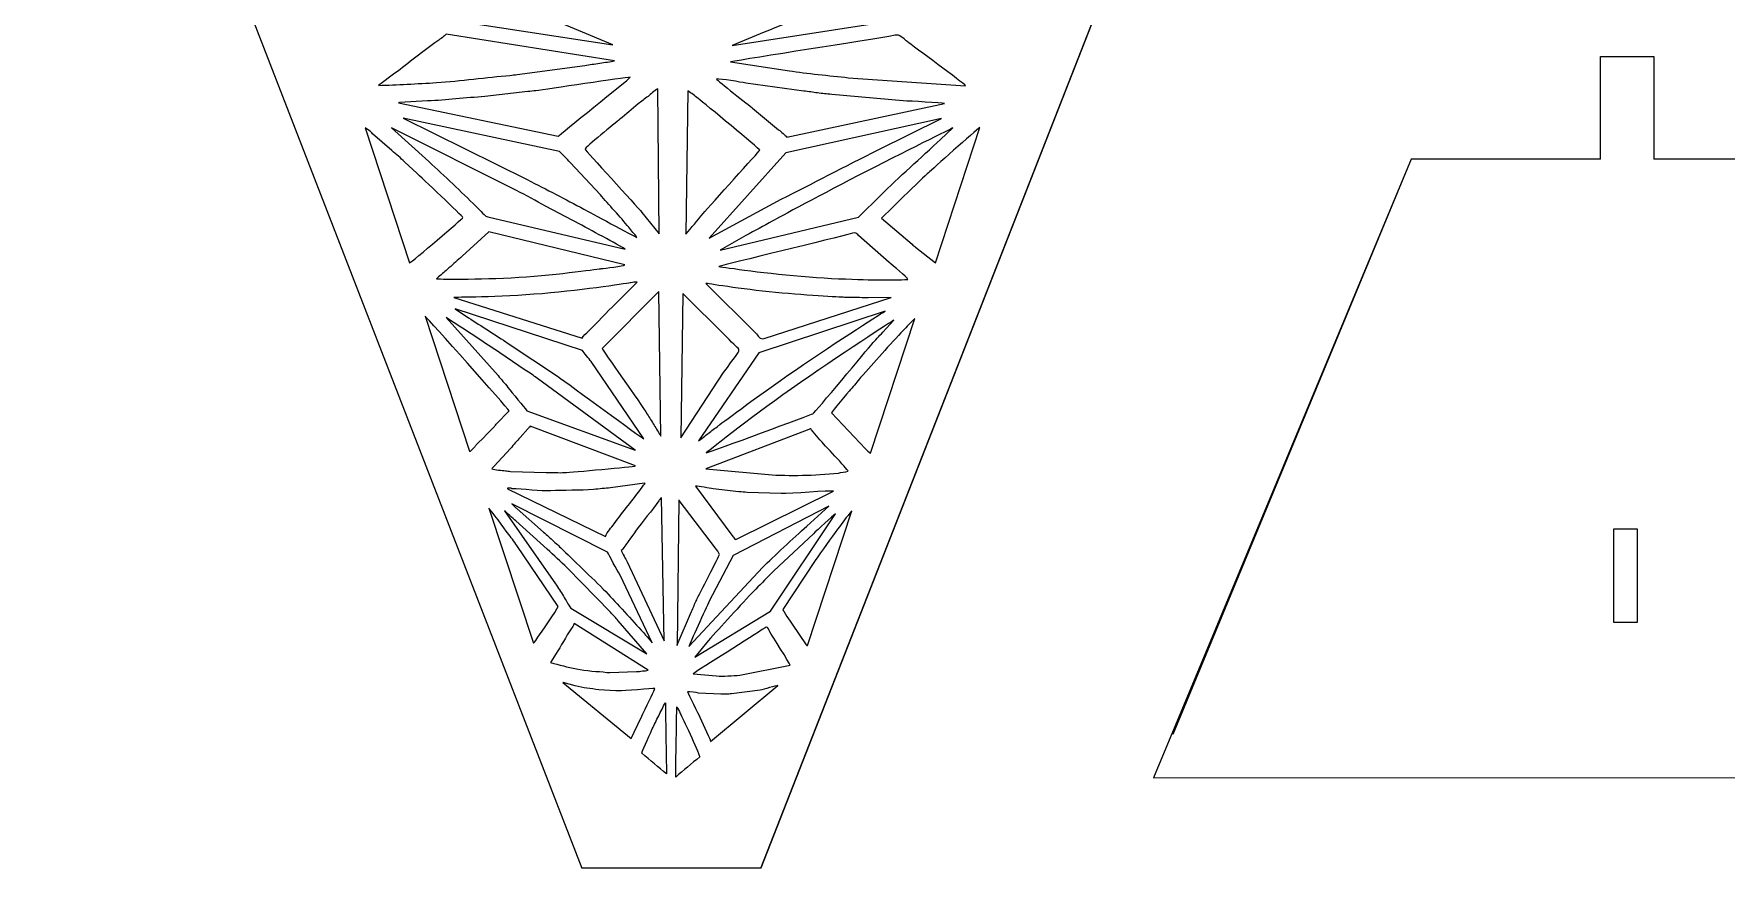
# Model space of a CAD drawing. Header units: inches. Extents: x -60.4 to -14.9, y -20.3 to 14.1.
# Drawn here: x -45.97 to -38.04, y -19.29 to -15.38 of the extents above; entities that cross this region are included whole.
import ezdxf

# ---------------------------------------------------------------- set-up
doc = ezdxf.new("R2010")
doc.units = ezdxf.units.IN
doc.header["$MEASUREMENT"] = 0
doc.layers.add('Master Desktop', color=7, linetype='Continuous', plot=False)

msp = doc.modelspace()

# ---------------------------------------------------------------- linework, layer by layer
at = {"layer": 'Master Desktop', "lineweight": 9}
for points in [[(-39.4606, -11.3815), (-39.4606, -11.3815), (-42.5619, -19.2912), (-42.5619, -19.2912)], [(-45.969, -12.6668), (-45.969, -12.6668), (-43.4008, -19.2912), (-43.4008, -19.2912)], [(-42.5619, -19.2912), (-42.5619, -19.2912), (-39.969, -12.6782), (-39.969, -12.6782)], [(-38.6255, -15.9694), (-38.6255, -15.9694), (-38.6255, -15.7594), (-38.6255, -15.7594)], [(-39.5135, -15.9693), (-39.5135, -15.9693), (-40.7214, -18.8679), (-40.7214, -18.8679)], [(-37.3921, -15.9694), (-37.3921, -15.9694), (-38.3755, -15.9694), (-38.3755, -15.9694)], [(-40.7214, -18.8679), (-40.7214, -18.8679), (-32.3012, -18.8627), (-32.3012, -18.8627)], [(-42.5619, -19.2912), (-42.5619, -19.2912), (-43.4008, -19.2912), (-43.4008, -19.2912)]]:
    msp.add_open_spline(points, degree=3, dxfattribs=at)
at = {"layer": 'Master Desktop', "color": 5, "lineweight": 9}
for points, knots in [([(-44.5635, -14.9144), (-44.5481, -14.9187), (-44.4935, -14.9411), (-44.473, -14.9483), (-44.473, -14.9483), (-44.473, -14.9483), (-44.2125, -15.0484), (-44.2125, -15.0484), (-44.2125, -15.0484), (-44.1562, -15.0714), (-44.0964, -15.093), (-44.0401, -15.1146), (-44.0401, -15.1146), (-44.0401, -15.1146), (-43.6339, -15.2774), (-43.6339, -15.2774), (-43.6339, -15.2774), (-43.6077, -15.2867), (-43.5833, -15.2961), (-43.5577, -15.3076), (-43.5577, -15.3076), (-43.5577, -15.3076), (-43.2556, -15.4329), (-43.2556, -15.4329), (-43.2556, -15.4329), (-43.2556, -15.4329), (-44.052, -15.3112), (-44.052, -15.3112), (-44.052, -15.3112), (-44.0611, -15.3018), (-44.0714, -15.2961), (-44.0839, -15.286), (-44.0839, -15.286), (-44.0924, -15.2781), (-44.1027, -15.268), (-44.1135, -15.2608), (-44.1135, -15.2608), (-44.1345, -15.2428), (-44.155, -15.2284), (-44.1755, -15.2104), (-44.1755, -15.2104), (-44.1755, -15.2104), (-44.5635, -14.9144), (-44.5635, -14.9144)], [0, 0, 0, 0, 0.083333, 0.083333, 0.083333, 0.083333, 0.166667, 0.166667, 0.166667, 0.166667, 0.25, 0.25, 0.25, 0.25, 0.333333, 0.333333, 0.333333, 0.333333, 0.416667, 0.416667, 0.416667, 0.416667, 0.5, 0.5, 0.5, 0.5, 0.583333, 0.583333, 0.583333, 0.583333, 0.666667, 0.666667, 0.666667, 0.666667, 0.75, 0.75, 0.75, 0.75, 0.833333, 0.833333, 0.833333, 0.833333, 1, 1, 1, 1]), ([(-41.8976, -15.3134), (-41.8976, -15.3134), (-42.6952, -15.4372), (-42.6952, -15.4372), (-42.6952, -15.4372), (-42.6952, -15.4372), (-42.5461, -15.3746), (-42.5461, -15.3746), (-42.5461, -15.3746), (-42.4175, -15.3249), (-42.2253, -15.2435), (-42.0779, -15.1852), (-42.0779, -15.1852), (-42.0221, -15.1636), (-41.967, -15.1413), (-41.9095, -15.1189), (-41.9095, -15.1189), (-41.9095, -15.1189), (-41.5704, -14.9857), (-41.5704, -14.9857), (-41.5704, -14.9857), (-41.5386, -14.9735), (-41.4128, -14.9238), (-41.3895, -14.9173), (-41.3895, -14.9173), (-41.3895, -14.9173), (-41.8976, -15.3134), (-41.8976, -15.3134)], [0, 0, 0, 0, 0.125, 0.125, 0.125, 0.125, 0.25, 0.25, 0.25, 0.25, 0.375, 0.375, 0.375, 0.375, 0.5, 0.5, 0.5, 0.5, 0.625, 0.625, 0.625, 0.625, 0.75, 0.75, 0.75, 0.75, 1, 1, 1, 1]), ([(-43.2476, -15.5085), (-43.2664, -15.5128), (-43.2925, -15.5157), (-43.3164, -15.5193), (-43.3164, -15.5193), (-43.342, -15.5236), (-43.3625, -15.5258), (-43.387, -15.5301), (-43.387, -15.5301), (-43.387, -15.5301), (-43.7039, -15.5719), (-43.7039, -15.5719), (-43.7039, -15.5719), (-43.7147, -15.5741), (-43.7255, -15.5755), (-43.7374, -15.5769), (-43.7374, -15.5769), (-43.8421, -15.5856), (-43.9724, -15.6021), (-44.0811, -15.6108), (-44.0811, -15.6108), (-44.1709, -15.6151), (-44.2682, -15.6216), (-44.353, -15.6237), (-44.353, -15.6237), (-44.353, -15.6237), (-44.2768, -15.5669), (-44.2768, -15.5669), (-44.2768, -15.5669), (-44.2125, -15.52), (-44.1442, -15.4624), (-44.0759, -15.4149), (-44.0759, -15.4149), (-44.0629, -15.4055), (-44.0441, -15.3933), (-44.0367, -15.3832), (-44.0367, -15.3832), (-44.0367, -15.3832), (-43.2476, -15.5085), (-43.2476, -15.5085)], [0, 0, 0, 0, 0.090909, 0.090909, 0.090909, 0.090909, 0.181818, 0.181818, 0.181818, 0.181818, 0.272727, 0.272727, 0.272727, 0.272727, 0.363636, 0.363636, 0.363636, 0.363636, 0.454545, 0.454545, 0.454545, 0.454545, 0.545455, 0.545455, 0.545455, 0.545455, 0.636364, 0.636364, 0.636364, 0.636364, 0.727273, 0.727273, 0.727273, 0.727273, 0.818182, 0.818182, 0.818182, 0.818182, 1, 1, 1, 1]), ([(-41.9215, -15.3875), (-41.9078, -15.3883), (-41.8828, -15.4113), (-41.8759, -15.4178), (-41.8759, -15.4178), (-41.8469, -15.4408), (-41.6114, -15.6115), (-41.6012, -15.6259), (-41.6012, -15.6259), (-41.6012, -15.6259), (-42.1513, -15.5877), (-42.1513, -15.5877), (-42.1513, -15.5877), (-42.2378, -15.5777), (-42.3487, -15.5676), (-42.4272, -15.5553), (-42.4272, -15.5553), (-42.4272, -15.5553), (-42.7037, -15.5136), (-42.7037, -15.5136), (-42.7037, -15.5136), (-42.6195, -15.4977), (-42.0654, -15.4127), (-41.9311, -15.389), (-41.9311, -15.389), (-41.9311, -15.389), (-41.9215, -15.3875), (-41.9215, -15.3875)], [0, 0, 0, 0, 0.125, 0.125, 0.125, 0.125, 0.25, 0.25, 0.25, 0.25, 0.375, 0.375, 0.375, 0.375, 0.5, 0.5, 0.5, 0.5, 0.625, 0.625, 0.625, 0.625, 0.75, 0.75, 0.75, 0.75, 1, 1, 1, 1]), ([(-44.2591, -15.7058), (-44.2586, -15.7051), (-44.258, -15.7051), (-44.2569, -15.7051), (-44.2569, -15.7051), (-44.2563, -15.7044), (-44.2551, -15.7044), (-44.2546, -15.7044), (-44.2546, -15.7044), (-44.2546, -15.7044), (-44.1243, -15.6965), (-44.1243, -15.6965), (-44.1243, -15.6965), (-44.0782, -15.6943), (-44.0344, -15.6921), (-43.9912, -15.6871), (-43.9912, -15.6871), (-43.9457, -15.6821), (-43.8996, -15.6799), (-43.8546, -15.6756), (-43.8546, -15.6756), (-43.8546, -15.6756), (-43.6527, -15.6525), (-43.6527, -15.6525), (-43.6527, -15.6525), (-43.6407, -15.6511), (-43.6282, -15.6497), (-43.6163, -15.6489), (-43.6163, -15.6489), (-43.5662, -15.6425), (-43.1987, -15.587), (-43.1731, -15.5856), (-43.1731, -15.5856), (-43.1805, -15.5957), (-43.5076, -15.8556), (-43.511, -15.8621), (-43.511, -15.8621), (-43.511, -15.8621), (-44.2591, -15.7058), (-44.2591, -15.7058)], [0, 0, 0, 0, 0.090909, 0.090909, 0.090909, 0.090909, 0.181818, 0.181818, 0.181818, 0.181818, 0.272727, 0.272727, 0.272727, 0.272727, 0.363636, 0.363636, 0.363636, 0.363636, 0.454545, 0.454545, 0.454545, 0.454545, 0.545455, 0.545455, 0.545455, 0.545455, 0.636364, 0.636364, 0.636364, 0.636364, 0.727273, 0.727273, 0.727273, 0.727273, 0.818182, 0.818182, 0.818182, 0.818182, 1, 1, 1, 1]), ([(-42.7697, -15.5928), (-42.7458, -15.5935), (-42.6576, -15.6079), (-42.632, -15.6129), (-42.632, -15.6129), (-42.632, -15.6129), (-42.3595, -15.6504), (-42.3595, -15.6504), (-42.3595, -15.6504), (-42.3379, -15.6525), (-42.3168, -15.6561), (-42.2952, -15.659), (-42.2952, -15.659), (-42.2736, -15.6619), (-42.2531, -15.6633), (-42.2292, -15.6655), (-42.2292, -15.6655), (-42.2292, -15.6655), (-41.8941, -15.6958), (-41.8941, -15.6958), (-41.8941, -15.6958), (-41.8623, -15.6979), (-41.7144, -15.7044), (-41.7001, -15.7087), (-41.7001, -15.7087), (-41.7001, -15.7087), (-42.4397, -15.8657), (-42.4397, -15.8657), (-42.4397, -15.8657), (-42.4477, -15.8563), (-42.4653, -15.8412), (-42.4779, -15.8311), (-42.4779, -15.8311), (-42.4779, -15.8311), (-42.5996, -15.731), (-42.5996, -15.731), (-42.5996, -15.731), (-42.6155, -15.7166), (-42.7646, -15.6029), (-42.7697, -15.5928)], [0, 0, 0, 0, 0.090909, 0.090909, 0.090909, 0.090909, 0.181818, 0.181818, 0.181818, 0.181818, 0.272727, 0.272727, 0.272727, 0.272727, 0.363636, 0.363636, 0.363636, 0.363636, 0.454545, 0.454545, 0.454545, 0.454545, 0.545455, 0.545455, 0.545455, 0.545455, 0.636364, 0.636364, 0.636364, 0.636364, 0.727273, 0.727273, 0.727273, 0.727273, 0.818182, 0.818182, 0.818182, 0.818182, 1, 1, 1, 1]), ([(-43.1184, -16.2186), (-43.1452, -16.1869), (-43.3853, -15.9276), (-43.3853, -15.9211), (-43.3853, -15.9211), (-43.3858, -15.9154), (-43.2419, -15.7994), (-43.222, -15.7822), (-43.222, -15.7822), (-43.1935, -15.7584), (-43.1657, -15.7354), (-43.1361, -15.7102), (-43.1361, -15.7102), (-43.1202, -15.6986), (-43.1071, -15.6871), (-43.09, -15.6749), (-43.09, -15.6749), (-43.0775, -15.6655), (-43.061, -15.6468), (-43.0445, -15.6403), (-43.0445, -15.6403), (-43.0445, -15.6403), (-43.0371, -16.3187), (-43.0371, -16.3187), (-43.0371, -16.3187), (-43.0371, -16.3187), (-43.1184, -16.2186), (-43.1184, -16.2186)], [0, 0, 0, 0, 0.125, 0.125, 0.125, 0.125, 0.25, 0.25, 0.25, 0.25, 0.375, 0.375, 0.375, 0.375, 0.5, 0.5, 0.5, 0.5, 0.625, 0.625, 0.625, 0.625, 0.75, 0.75, 0.75, 0.75, 1, 1, 1, 1]), ([(-42.9028, -15.6497), (-42.8863, -15.6597), (-42.871, -15.6727), (-42.855, -15.6849), (-42.855, -15.6849), (-42.8277, -15.7073), (-42.566, -15.9204), (-42.5666, -15.9269), (-42.5666, -15.9269), (-42.5677, -15.9327), (-42.797, -16.1826), (-42.8323, -16.2243), (-42.8323, -16.2243), (-42.8585, -16.2574), (-42.8863, -16.2899), (-42.9136, -16.3208), (-42.9136, -16.3208), (-42.9136, -16.3208), (-42.9028, -15.6497), (-42.9028, -15.6497)], [0, 0, 0, 0, 0.166667, 0.166667, 0.166667, 0.166667, 0.333333, 0.333333, 0.333333, 0.333333, 0.5, 0.5, 0.5, 0.5, 0.666667, 0.666667, 0.666667, 0.666667, 1, 1, 1, 1]), ([(-43.5053, -15.9341), (-43.4877, -15.9492), (-43.4712, -15.9672), (-43.4547, -15.9845), (-43.4547, -15.9845), (-43.4547, -15.9845), (-43.3136, -16.1357), (-43.3136, -16.1357), (-43.3136, -16.1357), (-43.2755, -16.1818), (-43.2186, -16.2409), (-43.1799, -16.2884), (-43.1799, -16.2884), (-43.1685, -16.3043), (-43.1526, -16.3208), (-43.1418, -16.3359), (-43.1418, -16.3359), (-43.1588, -16.3295), (-43.3676, -16.2157), (-43.391, -16.2034), (-43.391, -16.2034), (-43.4774, -16.1573), (-43.5633, -16.112), (-43.6572, -16.0652), (-43.6572, -16.0652), (-43.6572, -16.0652), (-44.2386, -15.7764), (-44.2386, -15.7764), (-44.2386, -15.7764), (-44.2386, -15.7764), (-43.5053, -15.9341), (-43.5053, -15.9341)], [0, 0, 0, 0, 0.111111, 0.111111, 0.111111, 0.111111, 0.222222, 0.222222, 0.222222, 0.222222, 0.333333, 0.333333, 0.333333, 0.333333, 0.444444, 0.444444, 0.444444, 0.444444, 0.555556, 0.555556, 0.555556, 0.555556, 0.666667, 0.666667, 0.666667, 0.666667, 0.777778, 0.777778, 0.777778, 0.777778, 1, 1, 1, 1]), ([(-41.7138, -15.7793), (-41.7138, -15.7793), (-42.0108, -15.9262), (-42.0108, -15.9262), (-42.0108, -15.9262), (-42.1632, -16.0004), (-42.3265, -16.0875), (-42.4653, -16.1573), (-42.4653, -16.1573), (-42.4653, -16.1573), (-42.8038, -16.3388), (-42.8038, -16.3388), (-42.8038, -16.3388), (-42.8038, -16.3388), (-42.4437, -15.9399), (-42.4437, -15.9399), (-42.4437, -15.9399), (-42.4437, -15.9399), (-41.7138, -15.7793), (-41.7138, -15.7793)], [0, 0, 0, 0, 0.166667, 0.166667, 0.166667, 0.166667, 0.333333, 0.333333, 0.333333, 0.333333, 0.5, 0.5, 0.5, 0.5, 0.666667, 0.666667, 0.666667, 0.666667, 1, 1, 1, 1]), ([(-44.3951, -15.8369), (-44.3894, -15.8419), (-44.386, -15.8448), (-44.3809, -15.8499), (-44.3809, -15.8499), (-44.3809, -15.8499), (-44.2904, -15.9291), (-44.2904, -15.9291), (-44.2904, -15.9291), (-44.2694, -15.9471), (-44.2506, -15.9636), (-44.2295, -15.9831), (-44.2295, -15.9831), (-44.2295, -15.9831), (-44.1744, -16.0349), (-44.1744, -16.0349), (-44.1744, -16.0349), (-44.1601, -16.0472), (-43.957, -16.2387), (-43.9576, -16.243), (-43.9576, -16.243), (-43.957, -16.2445), (-44.196, -16.4519), (-44.2079, -16.4548), (-44.2079, -16.4548), (-44.2079, -16.4548), (-44.4156, -15.8218), (-44.4156, -15.8218), (-44.4156, -15.8218), (-44.4156, -15.8218), (-44.3951, -15.8369), (-44.3951, -15.8369)], [0, 0, 0, 0, 0.111111, 0.111111, 0.111111, 0.111111, 0.222222, 0.222222, 0.222222, 0.222222, 0.333333, 0.333333, 0.333333, 0.333333, 0.444444, 0.444444, 0.444444, 0.444444, 0.555556, 0.555556, 0.555556, 0.555556, 0.666667, 0.666667, 0.666667, 0.666667, 0.777778, 0.777778, 0.777778, 0.777778, 1, 1, 1, 1]), ([(-43.7067, -16.1163), (-43.6606, -16.1393), (-43.6157, -16.1645), (-43.5702, -16.189), (-43.5702, -16.189), (-43.5702, -16.189), (-43.4422, -16.256), (-43.4422, -16.256), (-43.4422, -16.256), (-43.3762, -16.2942), (-43.2607, -16.3518), (-43.1975, -16.3914), (-43.1975, -16.3914), (-43.1975, -16.3914), (-43.8404, -16.2402), (-43.8404, -16.2402), (-43.8404, -16.2402), (-43.8535, -16.2358), (-43.8637, -16.2236), (-43.8717, -16.215), (-43.8717, -16.215), (-43.8819, -16.2056), (-43.8876, -16.1991), (-43.8973, -16.1898), (-43.8973, -16.1898), (-43.965, -16.1213), (-44.0446, -16.0493), (-44.1175, -15.9809), (-44.1175, -15.9809), (-44.1175, -15.9809), (-44.2921, -15.8225), (-44.2921, -15.8225), (-44.2921, -15.8225), (-44.2921, -15.8225), (-43.7067, -16.1163), (-43.7067, -16.1163)], [0, 0, 0, 0, 0.1, 0.1, 0.1, 0.1, 0.2, 0.2, 0.2, 0.2, 0.3, 0.3, 0.3, 0.3, 0.4, 0.4, 0.4, 0.4, 0.5, 0.5, 0.5, 0.5, 0.6, 0.6, 0.6, 0.6, 0.7, 0.7, 0.7, 0.7, 0.8, 0.8, 0.8, 0.8, 1, 1, 1, 1]), ([(-42.632, -16.3273), (-42.5899, -16.305), (-42.5484, -16.2819), (-42.5074, -16.2596), (-42.5074, -16.2596), (-42.5074, -16.2596), (-42.312, -16.1533), (-42.1052, -16.0464), (-42.1052, -16.0464), (-41.8898, -15.9351), (-41.662, -15.8232), (-41.662, -15.8232), (-41.662, -15.8232), (-41.662, -15.8232), (-41.7184, -15.8765), (-41.7184, -15.8765), (-41.7184, -15.8765), (-41.8094, -15.9608), (-41.9169, -16.0573), (-41.9988, -16.1372), (-41.9988, -16.1372), (-41.9988, -16.1372), (-42.1041, -16.2409), (-42.1041, -16.2409), (-42.1041, -16.2409), (-42.1041, -16.2409), (-42.7521, -16.3957), (-42.7521, -16.3957), (-42.7521, -16.3957), (-42.7521, -16.3957), (-42.632, -16.3273), (-42.632, -16.3273)], [0, 0, 0, 0, 0.111111, 0.111111, 0.111111, 0.111111, 0.222222, 0.222222, 0.222222, 0.222222, 0.333333, 0.333333, 0.333333, 0.333333, 0.444444, 0.444444, 0.444444, 0.444444, 0.555556, 0.555556, 0.555556, 0.555556, 0.666667, 0.666667, 0.666667, 0.666667, 0.777778, 0.777778, 0.777778, 0.777778, 1, 1, 1, 1]), ([(-41.8355, -16.382), (-41.8418, -16.3755), (-41.8469, -16.3734), (-41.852, -16.3683), (-41.852, -16.3683), (-41.852, -16.3683), (-41.9954, -16.2459), (-41.9954, -16.2459), (-41.9954, -16.2459), (-41.9948, -16.243), (-41.7946, -16.05), (-41.7752, -16.0328), (-41.7752, -16.0328), (-41.761, -16.0205), (-41.5556, -15.834), (-41.5346, -15.8211), (-41.5346, -15.8211), (-41.5346, -15.8211), (-41.7428, -16.4548), (-41.7428, -16.4548), (-41.7428, -16.4548), (-41.7428, -16.4548), (-41.8355, -16.382), (-41.8355, -16.382)], [0, 0, 0, 0, 0.142857, 0.142857, 0.142857, 0.142857, 0.285714, 0.285714, 0.285714, 0.285714, 0.428571, 0.428571, 0.428571, 0.428571, 0.571429, 0.571429, 0.571429, 0.571429, 0.714286, 0.714286, 0.714286, 0.714286, 1, 1, 1, 1]), ([(-43.1981, -16.4648), (-43.2066, -16.4692), (-43.2914, -16.4807), (-43.3102, -16.4821), (-43.3102, -16.4821), (-43.3102, -16.4821), (-43.5036, -16.5102), (-43.6959, -16.5224), (-43.6959, -16.5224), (-43.8876, -16.5347), (-44.0816, -16.5304), (-44.0816, -16.5304), (-44.0816, -16.5304), (-44.0725, -16.5181), (-44.0492, -16.503), (-44.0367, -16.4915), (-44.0367, -16.4915), (-44.0321, -16.4864), (-44.0293, -16.4828), (-44.023, -16.4785), (-44.023, -16.4785), (-44.0111, -16.4692), (-44.0025, -16.4605), (-43.9929, -16.4512), (-43.9929, -16.4512), (-43.9826, -16.4418), (-43.9713, -16.4339), (-43.9616, -16.4245), (-43.9616, -16.4245), (-43.9616, -16.4245), (-43.8359, -16.3093), (-43.8359, -16.3093), (-43.8359, -16.3093), (-43.8359, -16.3093), (-43.1981, -16.4648), (-43.1981, -16.4648)], [0, 0, 0, 0, 0.1, 0.1, 0.1, 0.1, 0.2, 0.2, 0.2, 0.2, 0.3, 0.3, 0.3, 0.3, 0.4, 0.4, 0.4, 0.4, 0.5, 0.5, 0.5, 0.5, 0.6, 0.6, 0.6, 0.6, 0.7, 0.7, 0.7, 0.7, 0.8, 0.8, 0.8, 0.8, 1, 1, 1, 1]), ([(-42.1234, -16.3143), (-42.1109, -16.3143), (-42.1081, -16.3215), (-42.1035, -16.3266), (-42.1035, -16.3266), (-42.1035, -16.3266), (-41.9596, -16.4533), (-41.9596, -16.4533), (-41.9596, -16.4533), (-41.9448, -16.4677), (-41.8742, -16.5224), (-41.872, -16.5325), (-41.872, -16.5325), (-41.9124, -16.5354), (-41.9465, -16.5347), (-41.9863, -16.5354), (-41.9863, -16.5354), (-41.9863, -16.5354), (-42.1791, -16.5343), (-42.3715, -16.5181), (-42.3715, -16.5181), (-42.5643, -16.5019), (-42.7583, -16.472), (-42.7583, -16.472), (-42.7583, -16.472), (-42.7168, -16.4598), (-42.2218, -16.3417), (-42.1314, -16.3158), (-42.1314, -16.3158), (-42.1314, -16.3158), (-42.1234, -16.3143), (-42.1234, -16.3143)], [0, 0, 0, 0, 0.111111, 0.111111, 0.111111, 0.111111, 0.222222, 0.222222, 0.222222, 0.222222, 0.333333, 0.333333, 0.333333, 0.333333, 0.444444, 0.444444, 0.444444, 0.444444, 0.555556, 0.555556, 0.555556, 0.555556, 0.666667, 0.666667, 0.666667, 0.666667, 0.777778, 0.777778, 0.777778, 0.777778, 1, 1, 1, 1]), ([(-43.3693, -16.7752), (-43.3784, -16.7839), (-43.3944, -16.7975), (-43.3984, -16.8076), (-43.3984, -16.8076), (-43.3984, -16.8076), (-43.9997, -16.6168), (-43.9997, -16.6168), (-43.9997, -16.6168), (-43.9997, -16.6168), (-43.792, -16.6168), (-43.5861, -16.5995), (-43.5861, -16.5995), (-43.3796, -16.5822), (-43.1708, -16.5484), (-43.1708, -16.5484), (-43.1708, -16.5484), (-43.1651, -16.5484), (-43.1611, -16.5469), (-43.1571, -16.5462), (-43.1571, -16.5462), (-43.1571, -16.5462), (-43.1406, -16.5455), (-43.1406, -16.5455), (-43.1406, -16.5455), (-43.1406, -16.5455), (-43.2425, -16.6477), (-43.2425, -16.6477), (-43.2425, -16.6477), (-43.2834, -16.6838), (-43.3284, -16.737), (-43.3693, -16.7752)], [0, 0, 0, 0, 0.111111, 0.111111, 0.111111, 0.111111, 0.222222, 0.222222, 0.222222, 0.222222, 0.333333, 0.333333, 0.333333, 0.333333, 0.444444, 0.444444, 0.444444, 0.444444, 0.555556, 0.555556, 0.555556, 0.555556, 0.666667, 0.666667, 0.666667, 0.666667, 0.777778, 0.777778, 0.777778, 0.777778, 1, 1, 1, 1]), ([(-42.1678, -16.6168), (-42.1308, -16.6175), (-42.0955, -16.6182), (-42.0574, -16.6189), (-42.0574, -16.6189), (-42.0574, -16.6189), (-41.9505, -16.6182), (-41.9505, -16.6182), (-41.9505, -16.6182), (-41.9505, -16.6182), (-42.545, -16.8091), (-42.545, -16.8091), (-42.545, -16.8091), (-42.566, -16.8163), (-42.574, -16.7968), (-42.5859, -16.7831), (-42.5859, -16.7831), (-42.5859, -16.7831), (-42.8192, -16.5513), (-42.8192, -16.5513), (-42.8192, -16.5513), (-42.8192, -16.5513), (-42.6547, -16.5779), (-42.4921, -16.5937), (-42.4921, -16.5937), (-42.3299, -16.6096), (-42.1678, -16.6168), (-42.1678, -16.6168)], [0, 0, 0, 0, 0.125, 0.125, 0.125, 0.125, 0.25, 0.25, 0.25, 0.25, 0.375, 0.375, 0.375, 0.375, 0.5, 0.5, 0.5, 0.5, 0.625, 0.625, 0.625, 0.625, 0.75, 0.75, 0.75, 0.75, 1, 1, 1, 1]), ([(-43.0297, -17.267), (-43.0399, -17.2541), (-43.0513, -17.2303), (-43.0616, -17.2152), (-43.0616, -17.2152), (-43.0724, -17.1986), (-43.0837, -17.1799), (-43.094, -17.1634), (-43.094, -17.1634), (-43.1213, -17.1194), (-43.3051, -16.8609), (-43.3056, -16.8559), (-43.3056, -16.8559), (-43.3056, -16.8559), (-43.0399, -16.5887), (-43.0399, -16.5887), (-43.0399, -16.5887), (-43.0399, -16.5887), (-43.0297, -17.267), (-43.0297, -17.267)], [0, 0, 0, 0, 0.166667, 0.166667, 0.166667, 0.166667, 0.333333, 0.333333, 0.333333, 0.333333, 0.5, 0.5, 0.5, 0.5, 0.666667, 0.666667, 0.666667, 0.666667, 1, 1, 1, 1]), ([(-42.7231, -16.7997), (-42.6502, -16.8904), (-42.6337, -16.8242), (-42.7361, -16.9696), (-42.7361, -16.9696), (-42.7361, -16.9696), (-42.937, -17.2757), (-42.937, -17.2757), (-42.937, -17.2757), (-42.937, -17.2757), (-42.9262, -16.5988), (-42.9262, -16.5988), (-42.9262, -16.5988), (-42.9262, -16.5988), (-42.7231, -16.7997), (-42.7231, -16.7997)], [0, 0, 0, 0, 0.2, 0.2, 0.2, 0.2, 0.4, 0.4, 0.4, 0.4, 0.6, 0.6, 0.6, 0.6, 1, 1, 1, 1]), ([(-44.1345, -16.7054), (-44.1192, -16.7183), (-43.7545, -17.1295), (-43.7403, -17.1489), (-43.7403, -17.1489), (-43.7403, -17.1489), (-43.8023, -17.2116), (-43.8023, -17.2116), (-43.8023, -17.2116), (-43.8068, -17.2166), (-43.808, -17.2195), (-43.8125, -17.2246), (-43.8125, -17.2246), (-43.8125, -17.2246), (-43.8478, -17.2598), (-43.8478, -17.2598), (-43.8478, -17.2598), (-43.8518, -17.2642), (-43.8546, -17.267), (-43.8586, -17.2721), (-43.8586, -17.2721), (-43.8586, -17.2721), (-43.8922, -17.3052), (-43.8922, -17.3052), (-43.8922, -17.3052), (-43.8962, -17.3088), (-43.8984, -17.3131), (-43.9024, -17.3175), (-43.9024, -17.3175), (-43.9024, -17.3175), (-43.9218, -17.3369), (-43.9218, -17.3369), (-43.9218, -17.3369), (-43.9252, -17.3376), (-43.9223, -17.3369), (-43.9269, -17.3376), (-43.9269, -17.3376), (-43.9269, -17.3376), (-44.1345, -16.7054), (-44.1345, -16.7054)], [0, 0, 0, 0, 0.090909, 0.090909, 0.090909, 0.090909, 0.181818, 0.181818, 0.181818, 0.181818, 0.272727, 0.272727, 0.272727, 0.272727, 0.363636, 0.363636, 0.363636, 0.363636, 0.454545, 0.454545, 0.454545, 0.454545, 0.545455, 0.545455, 0.545455, 0.545455, 0.636364, 0.636364, 0.636364, 0.636364, 0.727273, 0.727273, 0.727273, 0.727273, 0.818182, 0.818182, 0.818182, 0.818182, 1, 1, 1, 1]), ([(-44.0367, -16.7111), (-43.9565, -16.763), (-43.8666, -16.8227), (-43.7841, -16.8767), (-43.7841, -16.8767), (-43.7841, -16.8767), (-43.6652, -16.9574), (-43.6652, -16.9574), (-43.6652, -16.9574), (-43.6441, -16.9711), (-43.6265, -16.9833), (-43.6077, -16.997), (-43.6077, -16.997), (-43.6077, -16.997), (-43.1509, -17.3326), (-43.1509, -17.3326), (-43.1509, -17.3326), (-43.1509, -17.3326), (-43.6589, -17.1482), (-43.6589, -17.1482), (-43.6589, -17.1482), (-43.6703, -17.1309), (-43.7278, -17.0633), (-43.7465, -17.0388), (-43.7465, -17.0388), (-43.763, -17.0186), (-43.7778, -17.002), (-43.7932, -16.9833), (-43.7932, -16.9833), (-43.7932, -16.9833), (-44.0367, -16.7111), (-44.0367, -16.7111)], [0, 0, 0, 0, 0.111111, 0.111111, 0.111111, 0.111111, 0.222222, 0.222222, 0.222222, 0.222222, 0.333333, 0.333333, 0.333333, 0.333333, 0.444444, 0.444444, 0.444444, 0.444444, 0.555556, 0.555556, 0.555556, 0.555556, 0.666667, 0.666667, 0.666667, 0.666667, 0.777778, 0.777778, 0.777778, 0.777778, 1, 1, 1, 1]), ([(-43.3966, -16.8659), (-43.3921, -16.8753), (-43.3659, -16.9048), (-43.3568, -16.9178), (-43.3568, -16.9178), (-43.3568, -16.9178), (-43.1099, -17.2793), (-43.1099, -17.2793), (-43.1099, -17.2793), (-43.1276, -17.2692), (-43.4518, -17.0309), (-43.515, -16.9862), (-43.515, -16.9862), (-43.515, -16.9862), (-43.7454, -16.8328), (-43.7454, -16.8328), (-43.7454, -16.8328), (-43.8023, -16.7939), (-43.874, -16.75), (-43.9314, -16.7126), (-43.9314, -16.7126), (-43.9314, -16.7126), (-43.9946, -16.6708), (-43.9946, -16.6708), (-43.9946, -16.6708), (-43.9946, -16.6708), (-43.3966, -16.8659), (-43.3966, -16.8659)], [0, 0, 0, 0, 0.125, 0.125, 0.125, 0.125, 0.25, 0.25, 0.25, 0.25, 0.375, 0.375, 0.375, 0.375, 0.5, 0.5, 0.5, 0.5, 0.625, 0.625, 0.625, 0.625, 0.75, 0.75, 0.75, 0.75, 1, 1, 1, 1]), ([(-41.9783, -16.6809), (-41.9783, -16.6809), (-42.1987, -16.8195), (-42.3988, -16.9574), (-42.3988, -16.9574), (-42.5884, -17.0881), (-42.7606, -17.2181), (-42.7606, -17.2181), (-42.7606, -17.2181), (-42.7771, -17.231), (-42.7919, -17.2418), (-42.8084, -17.2541), (-42.8084, -17.2541), (-42.8192, -17.2642), (-42.842, -17.2815), (-42.8539, -17.2894), (-42.8539, -17.2894), (-42.8539, -17.2894), (-42.5712, -16.876), (-42.5712, -16.876), (-42.5712, -16.876), (-42.5712, -16.876), (-41.9783, -16.6809), (-41.9783, -16.6809)], [0, 0, 0, 0, 0.142857, 0.142857, 0.142857, 0.142857, 0.285714, 0.285714, 0.285714, 0.285714, 0.428571, 0.428571, 0.428571, 0.428571, 0.571429, 0.571429, 0.571429, 0.571429, 0.714286, 0.714286, 0.714286, 0.714286, 1, 1, 1, 1]), ([(-41.9379, -16.7234), (-41.9379, -16.7234), (-41.9897, -16.7795), (-41.9897, -16.7795), (-41.9897, -16.7795), (-41.9988, -16.7896), (-42.0068, -16.799), (-42.0159, -16.8083), (-42.0159, -16.8083), (-42.0244, -16.8191), (-42.0313, -16.8249), (-42.0404, -16.8357), (-42.0404, -16.8357), (-42.0574, -16.8551), (-42.3089, -17.1576), (-42.3174, -17.1619), (-42.3174, -17.1619), (-42.3208, -17.1641), (-42.7908, -17.3391), (-42.8181, -17.3455), (-42.8181, -17.3455), (-42.8181, -17.3455), (-42.6295, -17.1945), (-42.4181, -17.046), (-42.4181, -17.046), (-42.1909, -16.8863), (-41.9379, -16.7234), (-41.9379, -16.7234)], [0, 0, 0, 0, 0.125, 0.125, 0.125, 0.125, 0.25, 0.25, 0.25, 0.25, 0.375, 0.375, 0.375, 0.375, 0.5, 0.5, 0.5, 0.5, 0.625, 0.625, 0.625, 0.625, 0.75, 0.75, 0.75, 0.75, 1, 1, 1, 1]), ([(-42.0466, -17.347), (-42.0569, -17.3419), (-42.0637, -17.334), (-42.0699, -17.3261), (-42.0699, -17.3261), (-42.0699, -17.3261), (-42.2298, -17.1583), (-42.2298, -17.1583), (-42.2298, -17.1583), (-42.2292, -17.1533), (-42.1524, -17.0611), (-42.1405, -17.0489), (-42.1405, -17.0489), (-42.1234, -17.0294), (-42.1098, -17.0114), (-42.0933, -16.992), (-42.0933, -16.992), (-42.0307, -16.9243), (-41.9544, -16.8343), (-41.893, -16.7709), (-41.893, -16.7709), (-41.8816, -16.7594), (-41.8538, -16.7277), (-41.8401, -16.7162), (-41.8401, -16.7162), (-41.8401, -16.7162), (-42.0466, -17.347), (-42.0466, -17.347)], [0, 0, 0, 0, 0.125, 0.125, 0.125, 0.125, 0.25, 0.25, 0.25, 0.25, 0.375, 0.375, 0.375, 0.375, 0.5, 0.5, 0.5, 0.5, 0.625, 0.625, 0.625, 0.625, 0.75, 0.75, 0.75, 0.75, 1, 1, 1, 1]), ([(-43.1492, -17.406), (-43.1577, -17.4111), (-43.449, -17.4356), (-43.4814, -17.4377), (-43.4814, -17.4377), (-43.5082, -17.4392), (-43.5389, -17.437), (-43.5668, -17.4377), (-43.5668, -17.4377), (-43.5668, -17.4377), (-43.7352, -17.432), (-43.7352, -17.432), (-43.7352, -17.432), (-43.7437, -17.4312), (-43.7505, -17.4298), (-43.7585, -17.4291), (-43.7585, -17.4291), (-43.775, -17.4276), (-43.808, -17.4248), (-43.8222, -17.4204), (-43.8222, -17.4204), (-43.8199, -17.4154), (-43.8142, -17.4132), (-43.8114, -17.4082), (-43.8114, -17.4082), (-43.8114, -17.4082), (-43.734, -17.3247), (-43.734, -17.3247), (-43.734, -17.3247), (-43.7209, -17.3067), (-43.7039, -17.2908), (-43.6896, -17.2728), (-43.6896, -17.2728), (-43.6896, -17.2728), (-43.6538, -17.2332), (-43.6538, -17.2332), (-43.6538, -17.2332), (-43.6504, -17.2274), (-43.6458, -17.2267), (-43.643, -17.221), (-43.643, -17.221), (-43.643, -17.221), (-43.1492, -17.406), (-43.1492, -17.406)], [0, 0, 0, 0, 0.083333, 0.083333, 0.083333, 0.083333, 0.166667, 0.166667, 0.166667, 0.166667, 0.25, 0.25, 0.25, 0.25, 0.333333, 0.333333, 0.333333, 0.333333, 0.416667, 0.416667, 0.416667, 0.416667, 0.5, 0.5, 0.5, 0.5, 0.583333, 0.583333, 0.583333, 0.583333, 0.666667, 0.666667, 0.666667, 0.666667, 0.75, 0.75, 0.75, 0.75, 0.833333, 0.833333, 0.833333, 0.833333, 1, 1, 1, 1]), ([(-42.3362, -17.2361), (-42.3248, -17.2303), (-42.3271, -17.2332), (-42.3237, -17.2375), (-42.3237, -17.2375), (-42.3237, -17.2375), (-42.2844, -17.2851), (-42.2844, -17.2851), (-42.2844, -17.2851), (-42.2691, -17.3016), (-42.1553, -17.4212), (-42.1519, -17.4312), (-42.1519, -17.4312), (-42.1638, -17.4356), (-42.1866, -17.437), (-42.1979, -17.4399), (-42.1979, -17.4399), (-42.1979, -17.4399), (-42.3248, -17.4492), (-42.3248, -17.4492), (-42.3248, -17.4492), (-42.3806, -17.4521), (-42.4352, -17.4507), (-42.4904, -17.45), (-42.4904, -17.45), (-42.4904, -17.45), (-42.8198, -17.4204), (-42.8198, -17.4204), (-42.8198, -17.4204), (-42.8198, -17.4204), (-42.3362, -17.2361), (-42.3362, -17.2361)], [0, 0, 0, 0, 0.111111, 0.111111, 0.111111, 0.111111, 0.222222, 0.222222, 0.222222, 0.222222, 0.333333, 0.333333, 0.333333, 0.333333, 0.444444, 0.444444, 0.444444, 0.444444, 0.555556, 0.555556, 0.555556, 0.555556, 0.666667, 0.666667, 0.666667, 0.666667, 0.777778, 0.777778, 0.777778, 0.777778, 1, 1, 1, 1]), ([(-43.2652, -17.5097), (-43.2652, -17.5097), (-43.1065, -17.4867), (-43.1065, -17.4867), (-43.1065, -17.4867), (-43.1065, -17.4867), (-43.1042, -17.4896), (-43.1042, -17.4896), (-43.1042, -17.4896), (-43.1088, -17.4939), (-43.1128, -17.5004), (-43.1179, -17.5068), (-43.1179, -17.5068), (-43.1588, -17.5637), (-43.2095, -17.6221), (-43.2482, -17.6775), (-43.2482, -17.6775), (-43.2556, -17.6876), (-43.2641, -17.6955), (-43.2704, -17.7056), (-43.2704, -17.7056), (-43.2755, -17.7135), (-43.2886, -17.7272), (-43.2891, -17.7373), (-43.2891, -17.7373), (-43.2891, -17.7373), (-43.7494, -17.5133), (-43.7494, -17.5133), (-43.7494, -17.5133), (-43.7494, -17.5119), (-43.7488, -17.5112), (-43.7482, -17.5112), (-43.7482, -17.5112), (-43.7482, -17.5112), (-43.7437, -17.5104), (-43.7437, -17.5104), (-43.7437, -17.5104), (-43.7408, -17.5112), (-43.7414, -17.5112), (-43.7386, -17.5112), (-43.7386, -17.5112), (-43.734, -17.5112), (-43.7334, -17.5112), (-43.7283, -17.5133), (-43.7283, -17.5133), (-43.6794, -17.5148), (-43.5901, -17.5249), (-43.5451, -17.5234), (-43.5451, -17.5234), (-43.4934, -17.5198), (-43.4029, -17.522), (-43.3454, -17.5176), (-43.3454, -17.5176), (-43.3312, -17.5155), (-43.3187, -17.5141), (-43.3051, -17.5126), (-43.3051, -17.5126), (-43.2897, -17.5119), (-43.2795, -17.5097), (-43.2652, -17.5097)], [0, 0, 0, 0, 0.0625, 0.0625, 0.0625, 0.0625, 0.125, 0.125, 0.125, 0.125, 0.1875, 0.1875, 0.1875, 0.1875, 0.25, 0.25, 0.25, 0.25, 0.3125, 0.3125, 0.3125, 0.3125, 0.375, 0.375, 0.375, 0.375, 0.4375, 0.4375, 0.4375, 0.4375, 0.5, 0.5, 0.5, 0.5, 0.5625, 0.5625, 0.5625, 0.5625, 0.625, 0.625, 0.625, 0.625, 0.6875, 0.6875, 0.6875, 0.6875, 0.75, 0.75, 0.75, 0.75, 0.8125, 0.8125, 0.8125, 0.8125, 0.875, 0.875, 0.875, 0.875, 1, 1, 1, 1]), ([(-42.8676, -17.5018), (-42.8516, -17.5018), (-42.8033, -17.5112), (-42.7845, -17.5133), (-42.7845, -17.5133), (-42.7845, -17.5133), (-42.6639, -17.5277), (-42.6639, -17.5277), (-42.6639, -17.5277), (-42.6497, -17.5277), (-42.6394, -17.5299), (-42.6252, -17.5306), (-42.6252, -17.5306), (-42.6252, -17.5306), (-42.4653, -17.5357), (-42.4653, -17.5357), (-42.4653, -17.5357), (-42.4249, -17.5378), (-42.2338, -17.5205), (-42.2213, -17.5249), (-42.2213, -17.5249), (-42.2213, -17.5249), (-42.6781, -17.751), (-42.6781, -17.751), (-42.6781, -17.751), (-42.6855, -17.7502), (-42.6884, -17.7416), (-42.6923, -17.7373), (-42.6923, -17.7373), (-42.6923, -17.7373), (-42.8676, -17.5018), (-42.8676, -17.5018)], [0, 0, 0, 0, 0.111111, 0.111111, 0.111111, 0.111111, 0.222222, 0.222222, 0.222222, 0.222222, 0.333333, 0.333333, 0.333333, 0.333333, 0.444444, 0.444444, 0.444444, 0.444444, 0.555556, 0.555556, 0.555556, 0.555556, 0.666667, 0.666667, 0.666667, 0.666667, 0.777778, 0.777778, 0.777778, 0.777778, 1, 1, 1, 1]), ([(-43.837, -17.6041), (-43.8279, -17.6127), (-43.759, -17.7056), (-43.7482, -17.7207), (-43.7482, -17.7207), (-43.7329, -17.7402), (-43.7181, -17.7611), (-43.7044, -17.7798), (-43.7044, -17.7798), (-43.7044, -17.7798), (-43.5116, -18.0649), (-43.5116, -18.0649), (-43.5116, -18.0649), (-43.519, -18.0837), (-43.5918, -18.1902), (-43.6071, -18.2097), (-43.6071, -18.2097), (-43.6128, -18.2162), (-43.6197, -18.2349), (-43.6276, -18.237), (-43.6276, -18.237), (-43.6276, -18.237), (-43.837, -17.6041), (-43.837, -17.6041)], [0, 0, 0, 0, 0.142857, 0.142857, 0.142857, 0.142857, 0.285714, 0.285714, 0.285714, 0.285714, 0.428571, 0.428571, 0.428571, 0.428571, 0.571429, 0.571429, 0.571429, 0.571429, 0.714286, 0.714286, 0.714286, 0.714286, 1, 1, 1, 1]), ([(-43.2795, -17.8107), (-43.2743, -17.8259), (-43.2328, -17.8964), (-43.2214, -17.918), (-43.2214, -17.918), (-43.2214, -17.918), (-43.0701, -18.2349), (-43.0701, -18.2349), (-43.0701, -18.2349), (-43.0764, -18.2298), (-43.094, -18.2082), (-43.1025, -18.1989), (-43.1025, -18.1989), (-43.152, -18.1406), (-43.2248, -18.0642), (-43.2772, -18.0073), (-43.2772, -18.0073), (-43.3352, -17.9468), (-43.4302, -17.8575), (-43.4877, -17.8007), (-43.4877, -17.8007), (-43.503, -17.7855), (-43.5161, -17.7747), (-43.5321, -17.7603), (-43.5321, -17.7603), (-43.5486, -17.7438), (-43.5622, -17.7322), (-43.5804, -17.7164), (-43.5804, -17.7164), (-43.5804, -17.7164), (-43.7033, -17.6077), (-43.7033, -17.6077), (-43.7033, -17.6077), (-43.7084, -17.6033), (-43.7107, -17.6019), (-43.7164, -17.5969), (-43.7164, -17.5969), (-43.7164, -17.5969), (-43.7283, -17.5839), (-43.7283, -17.5839), (-43.7283, -17.5839), (-43.7283, -17.5839), (-43.2795, -17.8107), (-43.2795, -17.8107)], [0, 0, 0, 0, 0.083333, 0.083333, 0.083333, 0.083333, 0.166667, 0.166667, 0.166667, 0.166667, 0.25, 0.25, 0.25, 0.25, 0.333333, 0.333333, 0.333333, 0.333333, 0.416667, 0.416667, 0.416667, 0.416667, 0.5, 0.5, 0.5, 0.5, 0.583333, 0.583333, 0.583333, 0.583333, 0.666667, 0.666667, 0.666667, 0.666667, 0.75, 0.75, 0.75, 0.75, 0.833333, 0.833333, 0.833333, 0.833333, 1, 1, 1, 1]), ([(-43.2157, -17.8035), (-43.21, -17.8007), (-43.156, -17.7229), (-43.1492, -17.7128), (-43.1492, -17.7128), (-43.1167, -17.6667), (-43.0701, -17.6149), (-43.0399, -17.5709), (-43.0399, -17.5709), (-43.0365, -17.5652), (-43.0331, -17.5609), (-43.0263, -17.5565), (-43.0263, -17.5565), (-43.0263, -17.5565), (-43.0149, -18.2262), (-43.0149, -18.2262), (-43.0149, -18.2262), (-43.0149, -18.2262), (-43.1873, -17.8561), (-43.1873, -17.8561), (-43.1873, -17.8561), (-43.1953, -17.8417), (-43.21, -17.8172), (-43.2157, -17.8035)], [0, 0, 0, 0, 0.142857, 0.142857, 0.142857, 0.142857, 0.285714, 0.285714, 0.285714, 0.285714, 0.428571, 0.428571, 0.428571, 0.428571, 0.571429, 0.571429, 0.571429, 0.571429, 0.714286, 0.714286, 0.714286, 0.714286, 1, 1, 1, 1]), ([(-42.9449, -17.5673), (-42.9444, -17.5666), (-42.9438, -17.5673), (-42.9438, -17.5681), (-42.9438, -17.5681), (-42.9438, -17.5681), (-42.7743, -17.7913), (-42.7743, -17.7913), (-42.7743, -17.7913), (-42.7703, -17.7963), (-42.7549, -17.8165), (-42.7555, -17.8215), (-42.7555, -17.8215), (-42.7566, -17.8273), (-42.8511, -18.0116), (-42.8619, -18.0347), (-42.8619, -18.0347), (-42.8715, -18.0534), (-42.8778, -18.07), (-42.8863, -18.0887), (-42.8863, -18.0887), (-42.8863, -18.0887), (-42.9535, -18.245), (-42.9535, -18.245), (-42.9535, -18.245), (-42.9535, -18.2457), (-42.954, -18.2464), (-42.954, -18.2486), (-42.954, -18.2486), (-42.954, -18.2486), (-42.9449, -17.5673), (-42.9449, -17.5673)], [0, 0, 0, 0, 0.111111, 0.111111, 0.111111, 0.111111, 0.222222, 0.222222, 0.222222, 0.222222, 0.333333, 0.333333, 0.333333, 0.333333, 0.444444, 0.444444, 0.444444, 0.444444, 0.555556, 0.555556, 0.555556, 0.555556, 0.666667, 0.666667, 0.666667, 0.666667, 0.777778, 0.777778, 0.777778, 0.777778, 1, 1, 1, 1]), ([(-42.2423, -17.5954), (-42.2423, -17.5954), (-42.3459, -17.6883), (-42.3459, -17.6883), (-42.3459, -17.6883), (-42.4073, -17.7445), (-42.5023, -17.8316), (-42.5518, -17.8813), (-42.5518, -17.8813), (-42.5518, -17.8813), (-42.8989, -18.2529), (-42.8989, -18.2529), (-42.8989, -18.2529), (-42.8954, -18.2406), (-42.8186, -18.0736), (-42.8033, -18.0405), (-42.8033, -18.0405), (-42.8033, -18.0405), (-42.6906, -17.8259), (-42.6906, -17.8259), (-42.6906, -17.8259), (-42.6906, -17.8259), (-42.2423, -17.5954), (-42.2423, -17.5954)], [0, 0, 0, 0, 0.142857, 0.142857, 0.142857, 0.142857, 0.285714, 0.285714, 0.285714, 0.285714, 0.428571, 0.428571, 0.428571, 0.428571, 0.571429, 0.571429, 0.571429, 0.571429, 0.714286, 0.714286, 0.714286, 0.714286, 1, 1, 1, 1]), ([(-43.7625, -17.6177), (-43.7539, -17.6235), (-43.7226, -17.653), (-43.7101, -17.6646), (-43.7101, -17.6646), (-43.7101, -17.6646), (-43.5622, -17.7971), (-43.5622, -17.7971), (-43.5622, -17.7971), (-43.5309, -17.8266), (-43.4991, -17.8547), (-43.4695, -17.8835), (-43.4695, -17.8835), (-43.4695, -17.8835), (-43.2664, -18.0923), (-43.2664, -18.0923), (-43.2664, -18.0923), (-43.2533, -18.106), (-43.2419, -18.1175), (-43.2294, -18.1319), (-43.2294, -18.1319), (-43.2294, -18.1319), (-43.0957, -18.2867), (-43.0957, -18.2867), (-43.0957, -18.2867), (-43.0957, -18.2867), (-43.4524, -18.0729), (-43.4524, -18.0729), (-43.4524, -18.0729), (-43.4575, -18.0635), (-43.4638, -18.0556), (-43.4706, -18.0441), (-43.4706, -18.0441), (-43.4757, -18.0354), (-43.4814, -18.0253), (-43.4865, -18.0167), (-43.4865, -18.0167), (-43.4996, -17.9958), (-43.511, -17.9792), (-43.5241, -17.9584), (-43.5241, -17.9584), (-43.5241, -17.9584), (-43.7625, -17.6177), (-43.7625, -17.6177)], [0, 0, 0, 0, 0.083333, 0.083333, 0.083333, 0.083333, 0.166667, 0.166667, 0.166667, 0.166667, 0.25, 0.25, 0.25, 0.25, 0.333333, 0.333333, 0.333333, 0.333333, 0.416667, 0.416667, 0.416667, 0.416667, 0.5, 0.5, 0.5, 0.5, 0.583333, 0.583333, 0.583333, 0.583333, 0.666667, 0.666667, 0.666667, 0.666667, 0.75, 0.75, 0.75, 0.75, 0.833333, 0.833333, 0.833333, 0.833333, 1, 1, 1, 1]), ([(-42.516, -18.0865), (-42.516, -18.0865), (-42.871, -18.3033), (-42.871, -18.3033), (-42.871, -18.3033), (-42.871, -18.3033), (-42.8078, -18.2255), (-42.8078, -18.2255), (-42.8078, -18.2255), (-42.7498, -18.1622), (-42.6588, -18.0599), (-42.5854, -17.9843), (-42.5854, -17.9843), (-42.5581, -17.9562), (-42.5296, -17.9267), (-42.5, -17.8979), (-42.5, -17.8979), (-42.5, -17.8979), (-42.3151, -17.7243), (-42.3151, -17.7243), (-42.3151, -17.7243), (-42.2969, -17.707), (-42.2247, -17.6408), (-42.2116, -17.6314), (-42.2116, -17.6314), (-42.2116, -17.6314), (-42.516, -18.0865), (-42.516, -18.0865)], [0, 0, 0, 0, 0.125, 0.125, 0.125, 0.125, 0.25, 0.25, 0.25, 0.25, 0.375, 0.375, 0.375, 0.375, 0.5, 0.5, 0.5, 0.5, 0.625, 0.625, 0.625, 0.625, 0.75, 0.75, 0.75, 0.75, 1, 1, 1, 1]), ([(-42.3419, -18.2479), (-42.3459, -18.2486), (-42.3459, -18.2471), (-42.3487, -18.245), (-42.3487, -18.245), (-42.3487, -18.245), (-42.4141, -18.1485), (-42.4141, -18.1485), (-42.4141, -18.1485), (-42.421, -18.1377), (-42.4585, -18.0844), (-42.4579, -18.0793), (-42.4579, -18.0793), (-42.4579, -18.0793), (-42.3066, -17.8496), (-42.3066, -17.8496), (-42.3066, -17.8496), (-42.2759, -17.8071), (-42.2309, -17.7409), (-42.2014, -17.7027), (-42.2014, -17.7027), (-42.178, -17.6718), (-42.1604, -17.6466), (-42.1342, -17.6163), (-42.1342, -17.6163), (-42.1342, -17.6163), (-42.3419, -18.2479), (-42.3419, -18.2479)], [0, 0, 0, 0, 0.125, 0.125, 0.125, 0.125, 0.25, 0.25, 0.25, 0.25, 0.375, 0.375, 0.375, 0.375, 0.5, 0.5, 0.5, 0.5, 0.625, 0.625, 0.625, 0.625, 0.75, 0.75, 0.75, 0.75, 1, 1, 1, 1]), ([(-38.4529, -17.7008), (-38.4529, -17.7008), (-38.5629, -17.7008), (-38.5629, -17.7008), (-38.5629, -17.7008), (-38.5629, -17.7008), (-38.5629, -18.1409), (-38.5629, -18.1409), (-38.5629, -18.1409), (-38.5629, -18.1409), (-38.4529, -18.1409), (-38.4529, -18.1409), (-38.4529, -18.1409), (-38.4529, -18.1409), (-38.4529, -17.7008), (-38.4529, -17.7008)], [0, 0, 0, 0, 0.2, 0.2, 0.2, 0.2, 0.4, 0.4, 0.4, 0.4, 0.6, 0.6, 0.6, 0.6, 1, 1, 1, 1]), ([(-43.0894, -18.3638), (-43.0963, -18.3667), (-43.1071, -18.3659), (-43.1167, -18.3674), (-43.1167, -18.3674), (-43.1264, -18.3688), (-43.1338, -18.3696), (-43.1435, -18.3703), (-43.1435, -18.3703), (-43.1435, -18.3703), (-43.2698, -18.3746), (-43.2698, -18.3746), (-43.2698, -18.3746), (-43.2743, -18.3746), (-43.2789, -18.3746), (-43.2829, -18.3739), (-43.2829, -18.3739), (-43.3267, -18.3688), (-43.3807, -18.3674), (-43.4257, -18.358), (-43.4257, -18.358), (-43.4661, -18.3487), (-43.5082, -18.3393), (-43.5468, -18.3278), (-43.5468, -18.3278), (-43.5468, -18.3278), (-43.5212, -18.286), (-43.5212, -18.286), (-43.5212, -18.286), (-43.4979, -18.2514), (-43.4752, -18.2061), (-43.4501, -18.1701), (-43.4501, -18.1701), (-43.445, -18.1629), (-43.4387, -18.1542), (-43.4365, -18.1456), (-43.4365, -18.1456), (-43.4365, -18.1456), (-43.0894, -18.3638), (-43.0894, -18.3638)], [0, 0, 0, 0, 0.090909, 0.090909, 0.090909, 0.090909, 0.181818, 0.181818, 0.181818, 0.181818, 0.272727, 0.272727, 0.272727, 0.272727, 0.363636, 0.363636, 0.363636, 0.363636, 0.454545, 0.454545, 0.454545, 0.454545, 0.545455, 0.545455, 0.545455, 0.545455, 0.636364, 0.636364, 0.636364, 0.636364, 0.727273, 0.727273, 0.727273, 0.727273, 0.818182, 0.818182, 0.818182, 0.818182, 1, 1, 1, 1]), ([(-42.5359, -18.1622), (-42.5291, -18.16), (-42.5217, -18.1787), (-42.5194, -18.1838), (-42.5194, -18.1838), (-42.5086, -18.2018), (-42.4266, -18.3292), (-42.4244, -18.34), (-42.4244, -18.34), (-42.4244, -18.34), (-42.6593, -18.3876), (-42.6593, -18.3876), (-42.6593, -18.3876), (-42.6935, -18.389), (-42.7384, -18.3933), (-42.7691, -18.3904), (-42.7691, -18.3904), (-42.7691, -18.3904), (-42.8778, -18.3804), (-42.8778, -18.3804), (-42.8778, -18.3804), (-42.8431, -18.3559), (-42.603, -18.2054), (-42.541, -18.165), (-42.541, -18.165), (-42.541, -18.165), (-42.5359, -18.1622), (-42.5359, -18.1622)], [0, 0, 0, 0, 0.125, 0.125, 0.125, 0.125, 0.25, 0.25, 0.25, 0.25, 0.375, 0.375, 0.375, 0.375, 0.5, 0.5, 0.5, 0.5, 0.625, 0.625, 0.625, 0.625, 0.75, 0.75, 0.75, 0.75, 1, 1, 1, 1]), ([(-43.49, -18.4221), (-43.4894, -18.4221), (-43.4894, -18.4214), (-43.4894, -18.4214), (-43.4894, -18.4214), (-43.4888, -18.4214), (-43.4882, -18.4214), (-43.4882, -18.4221), (-43.4882, -18.4221), (-43.4882, -18.4221), (-43.4319, -18.4365), (-43.4319, -18.4365), (-43.4319, -18.4365), (-43.4126, -18.4416), (-43.3944, -18.4459), (-43.3767, -18.448), (-43.3767, -18.448), (-43.358, -18.4495), (-43.3392, -18.4538), (-43.321, -18.456), (-43.321, -18.456), (-43.321, -18.456), (-43.2413, -18.4603), (-43.2413, -18.4603), (-43.2413, -18.4603), (-43.2368, -18.4603), (-43.2322, -18.461), (-43.2271, -18.461), (-43.2271, -18.461), (-43.2078, -18.4624), (-43.0672, -18.4473), (-43.0581, -18.4495), (-43.0581, -18.4495), (-43.0599, -18.4588), (-43.1679, -18.6785), (-43.1691, -18.6842), (-43.1691, -18.6842), (-43.1691, -18.6842), (-43.49, -18.4221), (-43.49, -18.4221)], [0, 0, 0, 0, 0.090909, 0.090909, 0.090909, 0.090909, 0.181818, 0.181818, 0.181818, 0.181818, 0.272727, 0.272727, 0.272727, 0.272727, 0.363636, 0.363636, 0.363636, 0.363636, 0.454545, 0.454545, 0.454545, 0.454545, 0.545455, 0.545455, 0.545455, 0.545455, 0.636364, 0.636364, 0.636364, 0.636364, 0.727273, 0.727273, 0.727273, 0.727273, 0.818182, 0.818182, 0.818182, 0.818182, 1, 1, 1, 1]), ([(-42.9045, -18.4646), (-42.8954, -18.4624), (-42.863, -18.4689), (-42.8533, -18.4711), (-42.8533, -18.4711), (-42.8533, -18.4711), (-42.7487, -18.4768), (-42.7487, -18.4768), (-42.7487, -18.4768), (-42.7407, -18.4768), (-42.7322, -18.4768), (-42.7242, -18.4768), (-42.7242, -18.4768), (-42.7157, -18.4768), (-42.7077, -18.4754), (-42.698, -18.474), (-42.698, -18.474), (-42.698, -18.474), (-42.5638, -18.4574), (-42.5638, -18.4574), (-42.5638, -18.4574), (-42.5507, -18.4545), (-42.4875, -18.4358), (-42.4818, -18.4358), (-42.4818, -18.4358), (-42.4818, -18.4358), (-42.797, -18.6979), (-42.797, -18.6979), (-42.797, -18.6979), (-42.7987, -18.6893), (-42.8044, -18.6763), (-42.8084, -18.6691), (-42.8084, -18.6691), (-42.8084, -18.6691), (-42.8465, -18.5841), (-42.8465, -18.5841), (-42.8465, -18.5841), (-42.8522, -18.5726), (-42.9028, -18.474), (-42.9045, -18.4646)], [0, 0, 0, 0, 0.090909, 0.090909, 0.090909, 0.090909, 0.181818, 0.181818, 0.181818, 0.181818, 0.272727, 0.272727, 0.272727, 0.272727, 0.363636, 0.363636, 0.363636, 0.363636, 0.454545, 0.454545, 0.454545, 0.454545, 0.545455, 0.545455, 0.545455, 0.545455, 0.636364, 0.636364, 0.636364, 0.636364, 0.727273, 0.727273, 0.727273, 0.727273, 0.818182, 0.818182, 0.818182, 0.818182, 1, 1, 1, 1]), ([(-43.1196, -18.7527), (-43.1128, -18.7318), (-43.0752, -18.6511), (-43.0701, -18.6389), (-43.0701, -18.6389), (-43.0599, -18.6187), (-43.0513, -18.5985), (-43.0399, -18.5777), (-43.0399, -18.5777), (-43.0354, -18.5676), (-43.0303, -18.5575), (-43.024, -18.5467), (-43.024, -18.5467), (-43.0195, -18.5381), (-43.0143, -18.5215), (-43.0086, -18.5165), (-43.0086, -18.5165), (-43.0086, -18.5165), (-43.0064, -18.6821), (-43.0035, -18.8491)], [0, 0, 0, 0, 0.166667, 0.166667, 0.166667, 0.166667, 0.333333, 0.333333, 0.333333, 0.333333, 0.5, 0.5, 0.5, 0.5, 0.666667, 0.666667, 0.666667, 0.666667, 1, 1, 1, 1]), ([(-42.9603, -18.865), (-42.958, -18.6986), (-42.9552, -18.5352), (-42.9552, -18.5352), (-42.9552, -18.5352), (-42.9501, -18.5431), (-42.9444, -18.5553), (-42.9387, -18.5661), (-42.9387, -18.5661), (-42.9296, -18.5834), (-42.8567, -18.7404), (-42.8471, -18.7699)], [0, 0, 0, 0, 0.25, 0.25, 0.25, 0.25, 0.5, 0.5, 0.5, 0.5, 1, 1, 1, 1])]:
    msp.add_open_spline(points, degree=3, knots=knots, dxfattribs=at)
at = {"layer": 'Master Desktop', "lineweight": 9}
for points, knots in [([(-38.6255, -15.9694), (-38.6255, -15.9694), (-38.6255, -15.4885), (-38.6255, -15.4885), (-38.6255, -15.4885), (-38.6255, -15.4885), (-38.3755, -15.4885), (-38.3755, -15.4885), (-38.3755, -15.4885), (-38.3755, -15.4885), (-38.3755, -15.9694), (-38.3755, -15.9694)], [0, 0, 0, 0, 0.25, 0.25, 0.25, 0.25, 0.5, 0.5, 0.5, 0.5, 1, 1, 1, 1]), ([(-38.6255, -15.9694), (-38.6255, -15.9694), (-39.5135, -15.9693), (-39.5135, -15.9693), (-39.5135, -15.9693), (-39.5135, -15.9693), (-40.6298, -18.6648), (-40.6298, -18.6648)], [0, 0, 0, 0, 0.333333, 0.333333, 0.333333, 0.333333, 1, 1, 1, 1])]:
    msp.add_open_spline(points, degree=3, knots=knots, dxfattribs=at)
at = {"layer": 'Master Desktop', "color": 5, "lineweight": 9}
for points in [[(-43.0035, -18.8491), (-43.0399, -18.8196), (-43.0792, -18.7858), (-43.1196, -18.7527)], [(-42.8471, -18.7699), (-42.8869, -18.8016), (-42.9244, -18.8333), (-42.9603, -18.865)]]:
    msp.add_open_spline(points, degree=3, dxfattribs=at)

doc.saveas('drawing.dxf')
